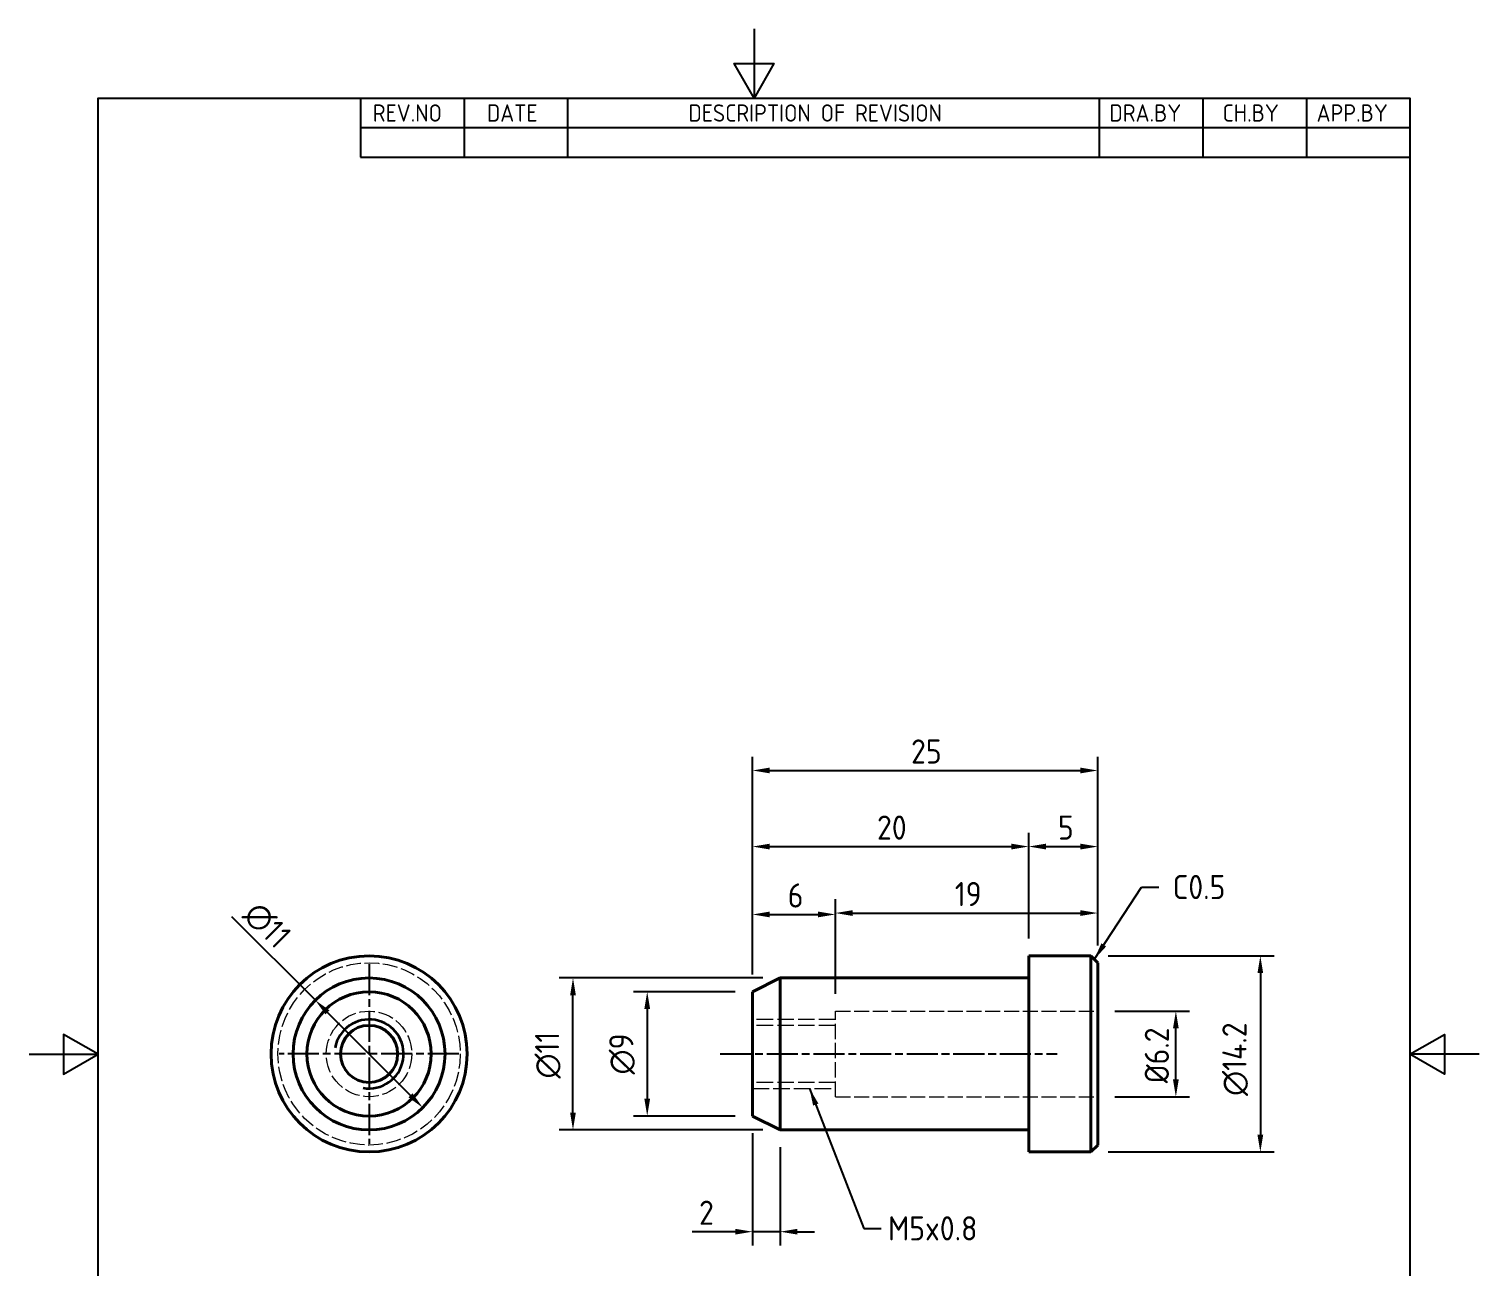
# Model space of a CAD drawing. Header units: millimetres. Extents: x 0 to 105, y 0 to 149.
# Drawn here: x 0 to 105, y 58.9 to 148.5 of the extents above; entities that cross this region are included whole.
import ezdxf

# ---------------------------------------------------------------- set-up
doc = ezdxf.new("R2010")
doc.units = ezdxf.units.MM
doc.header["$LTSCALE"] = 0.5
doc.linetypes.add('CHAIN', pattern=[0.35429999999999995, 0.2362, -0.0295, 0.0591, -0.0295])
doc.linetypes.add('DASHED', pattern=[0.2067, 0.1654, -0.0413])
doc.layers.get('0').update_dxf_attribs({"color": 3, "lineweight": 25})
for name, color, linetype, lineweight in [('가려진 것(ISO)', 2, 'DASHED', 18), ('가시적인 것(ISO)', 3, 'Continuous', 40), ('가시적인 좁은 것(ISO)', 3, 'Continuous', 35), ('경계(ISO)', 7, 'Continuous', 25), ('기호(ISO)', 5, 'Continuous', 25), ('중심 표식(ISO)', 1, 'Continuous', 25), ('중심선(ISO)', 1, 'Continuous', 25), ('치수(ISO)', 2, 'Continuous', 25)]:
    doc.layers.add(name, color=color, linetype=linetype, lineweight=lineweight)
doc.styles.add('ISO Proportiona M2B', font='isocp.shx')
doc.styles.add('치수 텍스트_PSTEK_POSCO', font='isocp.shx')
doc.dimstyles.new('치수_PSTEK_POSCO', dxfattribs={"dimscale": 0.5, "dimtxt": 3.5, "dimasz": 2.5, "dimexe": 2, "dimexo": 2.5, "dimgap": 1, "dimtad": 1, "dimrnd": 1e-08, "dimdsep": 46, "dimtxsty": '치수 텍스트_PSTEK_POSCO', "dimcen": 0.09, "dimdle": 10, "dimclrd": 7, "dimclre": 7, "dimclrt": 2, "dimadec": 1, "dimazin": 2, "dimtfac": 1, "dimtmove": 0, "dimatfit": 3, "dimfxl": 0, "dimtolj": 1, "dimlwd": -1, "dimlwe": -1, "dimarcsym": 0})
doc.dimstyles.new('치수_PSTEK_POSCO$7', dxfattribs={"dimscale": 0.5, "dimtxt": 3.5, "dimasz": 2.5, "dimexe": 2, "dimexo": 2.5, "dimgap": 1, "dimtad": 1, "dimrnd": 1e-08, "dimdsep": 46, "dimtxsty": '치수 텍스트_PSTEK_POSCO', "dimcen": 0.09, "dimdle": 10, "dimclrd": 7, "dimclre": 7, "dimclrt": 2, "dimadec": 1, "dimazin": 2, "dimtfac": 1, "dimtmove": 0, "dimatfit": 3, "dimfxl": 0, "dimtolj": 1, "dimlwd": -1, "dimlwe": -1, "dimarcsym": 0})

# ---------------------------------------------------------------- blocks, each defined once
blk = doc.blocks.new('경계 Default Border')
at = {"layer": '경계(ISO)', "flags": 128}
for points in [[(105, 297.0000076293945), (105, 287.0000076293945), (102.1132469177246, 292.0000076293945), (107.8867530822754, 292.0000076293945), (105, 287.0000076293945)], [(10, 10), (10, 287.0000076293945), (200, 287.0000076293945), (200, 10), (10, 10)], [(0, 148.5000038146973), (10, 148.5000038146973), (5, 151.3867473602295), (5, 145.6132507324219), (10, 148.5000038146973)], [(210, 148.5000038146973), (200, 148.5000038146973), (205, 151.3867473602295), (205, 145.6132507324219), (200, 148.5000038146973)]]:
    blk.add_lwpolyline(points, dxfattribs=at)
blk = doc.blocks.new('*D21')
at = {"layer": 'Defpoints', "color": 0, "transparency": 16777216}
for p in [(20.73571618852999, 78.1658215328493), (28.51389078158317, 70.3876469397984)]:
    blk.add_point(p, dxfattribs=at)
at = {"layer": '치수(ISO)', "color": 7, "transparency": 16777216}
for p, q in [((20.73571618852999, 78.1658215328493), (14.68591152809355, 84.21562619328397)), ((27.63000730509986, 71.27153041628145), (21.61959966501331, 77.28193805636624))]:
    blk.add_line(p, q, dxfattribs=at)
for points in [[(21.76691357776048, 77.42925196911345), (21.47228575226613, 77.13462414361902), (20.73571618852999, 78.1658215328493)], [(27.77732121784703, 71.41884432902867), (27.48269339235269, 71.12421650353424), (28.51389078158317, 70.3876469397984)]]:
    blk.add_solid(points, dxfattribs=at)
at = {"layer": '치수(ISO)', "color": 2, "transparency": 16777216, "insert": (16.01173674281823, 84.83434462682237), "char_height": 1.75, "attachment_point": 4, "rotation": 315.0000000000084, "style": '치수 텍스트_PSTEK_POSCO'}
blk.add_mtext('\\A1;∅11', dxfattribs=at)
blk = doc.blocks.new('*D22')
at = {"layer": 'Defpoints', "color": 0, "transparency": 16777216}
for p in [(72.39135552150962, 89.29262872960543), (72.39135552150962, 81.37673423632386), (52.39135552150962, 78.77673423632386)]:
    blk.add_point(p, dxfattribs=at)
at = {"layer": '치수(ISO)', "color": 7, "transparency": 16777216}
for p, q in [((52.39135552150962, 80.02673423632386), (52.39135552150962, 90.29262872960543)), ((53.64135552150962, 89.29262872960543), (71.14135552150962, 89.29262872960543)), ((72.39135552150962, 82.62673423632386), (72.39135552150962, 90.29262872960543))]:
    blk.add_line(p, q, dxfattribs=at)
for points in [[(53.64135552150962, 89.50096206293875), (53.64135552150962, 89.0842953962721), (52.39135552150962, 89.29262872960543)], [(71.14135552150962, 89.50096206293875), (71.14135552150962, 89.0842953962721), (72.39135552150962, 89.29262872960543)]]:
    blk.add_solid(points, dxfattribs=at)
at = {"layer": '치수(ISO)', "color": 2, "transparency": 16777216, "insert": (61.40594705694269, 90.66780097369991), "char_height": 1.75, "attachment_point": 4, "style": '치수 텍스트_PSTEK_POSCO'}
blk.add_mtext('\\A1;20', dxfattribs=at)
blk = doc.blocks.new('*D23')
at = {"layer": 'Defpoints', "color": 0, "transparency": 16777216}
for p in [(52.39135552150962, 69.77673423632385), (54.39135552150962, 68.77673423632386), (54.39135552150962, 61.40386355510725)]:
    blk.add_point(p, dxfattribs=at)
at = {"layer": '치수(ISO)', "color": 7, "transparency": 16777216}
for p, q in [((52.39135552150962, 68.52673423632385), (52.39135552150962, 60.40386355510725)), ((54.39135552150962, 67.52673423632386), (54.39135552150962, 60.40386355510725)), ((51.14135552150962, 61.40386355510725), (48.01975256149694, 61.40386355510725)), ((54.39135552150962, 61.40386355510725), (52.39135552150962, 61.40386355510725)), ((55.64135552150962, 61.40386355510725), (56.89135552150962, 61.40386355510725))]:
    blk.add_line(p, q, dxfattribs=at)
for points in [[(51.14135552150962, 61.61219688844059), (51.14135552150962, 61.19553022177391), (52.39135552150962, 61.40386355510725)], [(55.64135552150962, 61.61219688844059), (55.64135552150962, 61.19553022177391), (54.39135552150962, 61.40386355510725)]]:
    blk.add_solid(points, dxfattribs=at)
at = {"layer": '치수(ISO)', "color": 2, "transparency": 16777216, "insert": (48.51975256149694, 62.77903579920174), "char_height": 1.75, "attachment_point": 4, "style": '치수 텍스트_PSTEK_POSCO'}
blk.add_mtext('\\A1;2', dxfattribs=at)
blk = doc.blocks.new('*D24')
at = {"layer": 'Defpoints', "color": 0, "transparency": 16777216}
for p in [(52.39135552150962, 78.77673423632386), (44.76768599735043, 69.77673423632385), (52.39135552150962, 69.77673423632385)]:
    blk.add_point(p, dxfattribs=at)
at = {"layer": '치수(ISO)', "color": 7, "transparency": 16777216}
for p, q in [((51.14135552150962, 78.77673423632386), (43.76768599735043, 78.77673423632386)), ((44.76768599735043, 77.52673423632386), (44.76768599735043, 71.02673423632385)), ((51.14135552150962, 69.77673423632385), (43.76768599735043, 69.77673423632385))]:
    blk.add_line(p, q, dxfattribs=at)
for points in [[(44.5593526640171, 77.52673423632386), (44.97601933068377, 77.52673423632386), (44.76768599735043, 78.77673423632386)], [(44.5593526640171, 71.02673423632385), (44.97601933068377, 71.02673423632385), (44.76768599735043, 69.77673423632385)]]:
    blk.add_solid(points, dxfattribs=at)
at = {"layer": '치수(ISO)', "color": 2, "transparency": 16777216, "insert": (42.95116172079689, 72.78694671011344), "char_height": 1.75, "attachment_point": 4, "rotation": 90, "style": '치수 텍스트_PSTEK_POSCO'}
blk.add_mtext('\\A1;\\fAIGDT|b0|i0;\\H1.7500;\\ln\\fisocp|b0|i0;\\H1.7500;9', dxfattribs=at)
blk = doc.blocks.new('*D25')
at = {"layer": 'Defpoints', "color": 0, "transparency": 16777216}
for p in [(58.39135552150962, 84.37751967055354), (52.39135552150962, 78.77673423632386), (58.39135552150962, 77.37673423632386)]:
    blk.add_point(p, dxfattribs=at)
at = {"layer": '치수(ISO)', "color": 7, "transparency": 16777216}
for p, q in [((52.39135552150962, 80.02673423632386), (52.39135552150962, 85.37751967055354)), ((58.39135552150962, 78.62673423632386), (58.39135552150962, 85.37751967055354)), ((53.64135552150962, 84.37751967055354), (57.14135552150962, 84.37751967055354))]:
    blk.add_line(p, q, dxfattribs=at)
for points in [[(53.64135552150962, 84.58585300388687), (53.64135552150962, 84.16918633722021), (52.39135552150962, 84.37751967055354)], [(57.14135552150962, 84.58585300388687), (57.14135552150962, 84.16918633722021), (58.39135552150962, 84.37751967055354)]]:
    blk.add_solid(points, dxfattribs=at)
at = {"layer": '치수(ISO)', "color": 2, "transparency": 16777216, "insert": (54.94558780497419, 85.75251967055354), "char_height": 1.75, "attachment_point": 4, "style": '치수 텍스트_PSTEK_POSCO'}
blk.add_mtext('\\A1;6', dxfattribs=at)
blk = doc.blocks.new('*D26')
at = {"layer": 'Defpoints', "color": 0, "transparency": 16777216}
for p in [(77.39135552150962, 77.37673423632386), (83.0480855482337, 77.37673423632386), (77.39135552150962, 71.17673423632385)]:
    blk.add_point(p, dxfattribs=at)
at = {"layer": '치수(ISO)', "color": 7, "transparency": 16777216}
for p, q in [((78.64135552150962, 77.37673423632386), (84.0480855482337, 77.37673423632386)), ((83.0480855482337, 72.42673423632385), (83.0480855482337, 76.12673423632386)), ((78.64135552150962, 71.17673423632385), (84.0480855482337, 71.17673423632385))]:
    blk.add_line(p, q, dxfattribs=at)
for points in [[(82.83975221490037, 76.12673423632386), (83.25641888156703, 76.12673423632386), (83.0480855482337, 77.37673423632386)], [(82.83975221490037, 72.42673423632385), (83.25641888156703, 72.42673423632385), (83.0480855482337, 71.17673423632385)]]:
    blk.add_solid(points, dxfattribs=at)
at = {"layer": '치수(ISO)', "color": 2, "transparency": 16777216, "insert": (81.6729133041392, 72.1554325630955), "char_height": 1.75, "attachment_point": 4, "rotation": 90, "style": '치수 텍스트_PSTEK_POSCO'}
blk.add_mtext('\\A1;Ø6.2', dxfattribs=at)
blk = doc.blocks.new('*D27')
at = {"layer": 'Defpoints', "color": 0, "transparency": 16777216}
for p in [(77.39135552150962, 94.80312261831516), (77.39135552150962, 80.87673423632384), (52.39135552150962, 78.77673423632386)]:
    blk.add_point(p, dxfattribs=at)
at = {"layer": '치수(ISO)', "color": 7, "transparency": 16777216}
for p, q in [((52.39135552150962, 80.02673423632386), (52.39135552150962, 95.80312261831516)), ((77.39135552150962, 82.12673423632384), (77.39135552150962, 95.80312261831516)), ((53.64135552150962, 94.80312261831516), (76.14135552150962, 94.80312261831516))]:
    blk.add_line(p, q, dxfattribs=at)
for points in [[(53.64135552150962, 95.01145595164849), (53.64135552150962, 94.59478928498183), (52.39135552150962, 94.80312261831516)], [(76.14135552150962, 95.01145595164849), (76.14135552150962, 94.59478928498183), (77.39135552150962, 94.80312261831516)]]:
    blk.add_solid(points, dxfattribs=at)
at = {"layer": '치수(ISO)', "color": 2, "transparency": 16777216, "insert": (63.870392346613, 96.17829486240964), "char_height": 1.75, "attachment_point": 4, "style": '치수 텍스트_PSTEK_POSCO'}
blk.add_mtext('\\A1;25', dxfattribs=at)
blk = doc.blocks.new('*D28')
at = {"layer": 'Defpoints', "color": 0, "transparency": 16777216}
for p in [(39.39135552150963, 79.77673423632385), (54.39135552150962, 79.77673423632385), (54.39135552150962, 68.77673423632386)]:
    blk.add_point(p, dxfattribs=at)
at = {"layer": '치수(ISO)', "color": 7, "transparency": 16777216}
for p, q in [((53.14135552150962, 79.77673423632385), (38.39135552150963, 79.77673423632385)), ((39.39135552150963, 70.02673423632386), (39.39135552150963, 78.52673423632385)), ((53.14135552150962, 68.77673423632386), (38.39135552150963, 68.77673423632386))]:
    blk.add_line(p, q, dxfattribs=at)
for points in [[(39.1830221881763, 78.52673423632385), (39.59968885484297, 78.52673423632385), (39.39135552150963, 79.77673423632385)], [(39.1830221881763, 70.02673423632386), (39.59968885484297, 70.02673423632386), (39.39135552150963, 68.77673423632386)]]:
    blk.add_solid(points, dxfattribs=at)
at = {"layer": '치수(ISO)', "color": 2, "transparency": 16777216, "insert": (37.57483124495609, 72.4954998436604), "char_height": 1.75, "attachment_point": 4, "rotation": 90, "style": '치수 텍스트_PSTEK_POSCO'}
blk.add_mtext('\\A1;\\fAIGDT|b0|i0;\\H1.7500;\\ln\\fisocp|b0|i0;\\H1.7500;11', dxfattribs=at)
blk = doc.blocks.new('*D29')
at = {"layer": 'Defpoints', "color": 0, "transparency": 16777216}
for p in [(76.89135552150962, 81.37673423632386), (76.89135552150962, 67.17673423632385), (89.16609726644869, 67.17673423632385)]:
    blk.add_point(p, dxfattribs=at)
at = {"layer": '치수(ISO)', "color": 7, "transparency": 16777216}
for p, q in [((78.14135552150962, 81.37673423632386), (90.16609726644869, 81.37673423632386)), ((89.16609726644869, 80.12673423632386), (89.16609726644869, 68.42673423632385)), ((78.14135552150962, 67.17673423632385), (90.16609726644869, 67.17673423632385))]:
    blk.add_line(p, q, dxfattribs=at)
for points in [[(88.95776393311536, 80.12673423632386), (89.37443059978202, 80.12673423632386), (89.16609726644869, 81.37673423632386)], [(88.95776393311536, 68.42673423632385), (89.37443059978202, 68.42673423632385), (89.16609726644869, 67.17673423632385)]]:
    blk.add_solid(points, dxfattribs=at)
at = {"layer": '치수(ISO)', "color": 2, "transparency": 16777216, "insert": (87.34957298989514, 71.2380582727872), "char_height": 1.75, "attachment_point": 4, "rotation": 90, "style": '치수 텍스트_PSTEK_POSCO'}
blk.add_mtext('\\A1;\\fAIGDT|b0|i0;\\H1.7500;\\ln\\fisocp|b0|i0;\\H1.7500;14.2', dxfattribs=at)
blk = doc.blocks.new('*D30')
at = {"layer": 'Defpoints', "color": 0, "transparency": 16777216}
for p in [(77.39135552150962, 84.47751967055353), (77.39135552150962, 80.87673423632384), (58.39135552150962, 77.37673423632386)]:
    blk.add_point(p, dxfattribs=at)
at = {"layer": '치수(ISO)', "color": 7, "transparency": 16777216}
for p, q in [((58.39135552150962, 78.62673423632386), (58.39135552150962, 85.47751967055353)), ((77.39135552150962, 82.12673423632384), (77.39135552150962, 85.47751967055353)), ((59.64135552150962, 84.47751967055353), (76.14135552150962, 84.47751967055353))]:
    blk.add_line(p, q, dxfattribs=at)
for points in [[(59.64135552150962, 84.68585300388686), (59.64135552150962, 84.2691863372202), (58.39135552150962, 84.47751967055353)], [(76.14135552150962, 84.68585300388686), (76.14135552150962, 84.2691863372202), (77.39135552150962, 84.47751967055353)]]:
    blk.add_solid(points, dxfattribs=at)
at = {"layer": '치수(ISO)', "color": 2, "transparency": 16777216, "insert": (67.04121122738309, 85.85251967055353), "char_height": 1.75, "attachment_point": 4, "style": '치수 텍스트_PSTEK_POSCO'}
blk.add_mtext('\\A1;19', dxfattribs=at)
blk = doc.blocks.new('*D31')
at = {"layer": 'Defpoints', "color": 0, "transparency": 16777216}
for p in [(77.39135552150962, 89.29262872960543), (72.39135552150962, 81.37673423632386), (77.39135552150962, 80.87673423632384)]:
    blk.add_point(p, dxfattribs=at)
at = {"layer": '치수(ISO)', "color": 7, "transparency": 16777216}
for p, q in [((72.39135552150962, 82.62673423632386), (72.39135552150962, 90.29262872960543)), ((73.64135552150962, 89.29262872960543), (76.14135552150962, 89.29262872960543)), ((77.39135552150962, 82.12673423632384), (77.39135552150962, 90.29262872960543))]:
    blk.add_line(p, q, dxfattribs=at)
for points in [[(73.64135552150962, 89.50096206293875), (73.64135552150962, 89.0842953962721), (72.39135552150962, 89.29262872960543)], [(76.14135552150962, 89.50096206293875), (76.14135552150962, 89.0842953962721), (77.39135552150962, 89.29262872960543)]]:
    blk.add_solid(points, dxfattribs=at)
at = {"layer": '치수(ISO)', "color": 2, "transparency": 16777216, "insert": (74.50511183480198, 90.66762872960543), "char_height": 1.75, "attachment_point": 4, "style": '치수 텍스트_PSTEK_POSCO'}
blk.add_mtext('\\A1;5', dxfattribs=at)

msp = doc.modelspace()

# ---------------------------------------------------------------- linework, layer by layer
at = {"layer": '가려진 것(ISO)', "ltscale": 14.5137882232666}
for p, q in [((58.39135552150962, 76.77673423632386), (52.39135552150962, 76.77673423632386)), ((58.39135552150962, 76.34373423632385), (52.39135552150962, 76.34373423632385)), ((58.39135552150962, 72.20973423632385), (52.39135552150962, 72.20973423632385)), ((52.39135552150962, 71.77673423632386), (58.39135552150962, 71.77673423632386))]:
    msp.add_line(p, q, dxfattribs=at)
at = {"layer": '가려진 것(ISO)', "ltscale": 13.4617977142334}
msp.add_line((58.39135552150962, 71.17673423632385), (58.39135552150962, 77.37673423632386), dxfattribs=at)
at = {"layer": '가려진 것(ISO)', "ltscale": 13.1315221786499}
for p, q in [((58.39135552150962, 77.37673423632386), (77.39135552150962, 77.37673423632386)), ((58.39135552150963, 71.17673423632385), (77.39135552150962, 71.17673423632385))]:
    msp.add_line(p, q, dxfattribs=at)
at = {"layer": '가려진 것(ISO)', "ltscale": 12.94349670410156}
msp.add_circle((24.62480348506341, 74.27673423632386), 6.6, dxfattribs=at)
at = {"layer": '가려진 것(ISO)', "ltscale": 13.4617977142334}
msp.add_circle((24.62480348505778, 74.27673423632386), 3.099999999999997, dxfattribs=at)
at = {"layer": '가시적인 것(ISO)'}
for p, q in [((72.39135552150962, 81.37673423632386), (72.39135552150962, 67.17673423632385)), ((76.89135552150962, 81.37673423632386), (72.39135552150962, 81.37673423632386)), ((76.89135552150962, 67.17673423632385), (76.89135552150962, 81.37673423632386)), ((77.39135552150962, 80.87673423632384), (76.89135552150962, 81.37673423632386)), ((77.39135552150962, 80.87673423632384), (77.39135552150962, 67.67673423632385)), ((52.39135552150962, 78.77673423632386), (54.39135552150962, 79.77673423632385)), ((52.39135552150962, 69.77673423632385), (52.39135552150962, 78.77673423632386)), ((54.39135552150962, 79.77673423632385), (54.39135552150962, 68.77673423632386)), ((54.39135552150962, 79.77673423632385), (72.39135552150962, 79.77673423632385)), ((52.39135552150962, 69.77673423632385), (54.39135552150962, 68.77673423632386)), ((54.39135552150962, 68.77673423632386), (72.39135552150962, 68.77673423632386)), ((77.39135552150962, 67.67673423632385), (76.89135552150962, 67.17673423632385)), ((76.89135552150962, 67.17673423632385), (72.39135552150962, 67.17673423632385))]:
    msp.add_line(p, q, dxfattribs=at)
for centre, radius in [((24.62480348506192, 74.27673423632386), 7.1), ((24.62480348505659, 74.27673423632386), 5.5), ((24.62480348505599, 74.27673423632386), 4.499999999999998), ((24.62480348505599, 74.27673423632386), 2.067)]:
    msp.add_circle(centre, radius, dxfattribs=at)
at = {"layer": '가시적인 좁은 것(ISO)'}
msp.add_arc((24.62480348505599, 74.27673423632386), 2.5, 260.0000000000018, 169.9999999999509, dxfattribs=at)
at = {"layer": '기호(ISO)'}
for p, q in [((24, 143.5000038146973), (100, 143.5000038146973)), ((24, 143.5000038146973), (24, 141.3600038146973)), ((31.5, 143.5000038146973), (31.5, 141.3600038146973)), ((39, 143.5000038146973), (39, 141.3600038146973)), ((77.5, 143.5000038146973), (77.5, 141.3600038146973)), ((85, 143.5000038146973), (85, 141.3600038146973)), ((92.5, 143.5000038146973), (92.5, 141.3600038146973)), ((100, 143.5000038146973), (100, 141.3600038146973)), ((24, 141.3600038146973), (100, 141.3600038146973)), ((24, 141.3600038146973), (24, 139.2200038146973)), ((31.5, 141.3600038146973), (31.5, 139.2200038146973)), ((39, 141.3600038146973), (39, 139.2200038146973)), ((77.5, 141.3600038146973), (77.5, 139.2200038146973)), ((85, 141.3600038146973), (85, 139.2200038146973)), ((92.5, 141.3600038146973), (92.5, 139.2200038146973)), ((100, 141.3600038146973), (100, 139.2200038146973)), ((24, 139.2200038146973), (100, 139.2200038146973))]:
    msp.add_line(p, q, dxfattribs=at)
at = {"layer": '중심 표식(ISO)', "linetype": 'CHAIN', "ltscale": 19.05165100097656}
for p, q in [((24.62480348505659, 80.77673423632385), (24.62480348505659, 67.77673423632385)), ((31.12480348505659, 74.27673423632386), (18.12480348505659, 74.27673423632386))]:
    msp.add_line(p, q, dxfattribs=at)
at = {"layer": '중심선(ISO)', "linetype": 'CHAIN', "ltscale": 19.05165100097656}
msp.add_line((50.05736029518894, 74.27673423632386), (74.45039269080081, 74.27673423632386), dxfattribs=at)

# ---------------------------------------------------------------- block references
at = {"xscale": 0.5, "yscale": 0.5, "zscale": 0.5}
msp.add_blockref('경계 Default Border', (0, 0), dxfattribs=at)

# ---------------------------------------------------------------- texts
at = {"layer": '기호(ISO)', "color": 2}
for s, insert, char_height, attachment_point, style in [('REV.NO', (24.8935581841154, 141.7915950251697), 1.25, 7, 'ISO Proportiona M2B'), ('DATE', (33.15711588641833, 141.7915950251697), 1.25, 7, 'ISO Proportiona M2B'), ('DESCRIPTION OF REVISION', (47.75351021668148, 141.7915950251697), 1.25, 7, 'ISO Proportiona M2B'), ('DRA.BY', (78.23786697766016, 141.7915950251697), 1.25, 7, 'ISO Proportiona M2B'), ('CH.BY', (86.43214575430582, 141.7915950251697), 1.25, 7, 'ISO Proportiona M2B'), ('APP.BY', (93.23886698022017, 141.7915950251697), 1.25, 7, 'ISO Proportiona M2B'), ('{C0.5}', (82.82009890500213, 86.36409281328413), 1.749999970197678, 4, '치수 텍스트_PSTEK_POSCO')]:
    msp.add_mtext(s, dxfattribs=dict(at, insert=insert, char_height=char_height, attachment_point=attachment_point, style=style))
at = {"layer": '기호(ISO)', "color": 2, "insert": (62.20628761970993, 61.64474357703849), "char_height": 1.749999970197678, "width": 7.857896292209627, "attachment_point": 4, "line_spacing_factor": 0.612500011920929, "style": '치수 텍스트_PSTEK_POSCO'}
msp.add_mtext('{M5x0.8}', dxfattribs=at)

# ---------------------------------------------------------------- dimensions: what is measured, and where the dimension line sits
at = {"layer": '치수(ISO)', "color": 7}
for base, p1, p2, override, picture, middle in [((77.39135552150962, 94.80312261831516), (52.39135552150962, 78.77673423632386), (77.39135552150962, 80.87673423632384), {"dimdec": 2, "dimtp": 0, "dimtm": -0, "dimtdec": 2, "dimtofl": 0, "dimatfit": 1}, '*D27', (64.89135552150962, 94.80312261831516)), ((72.39135552150962, 89.29262872960543), (52.39135552150962, 78.77673423632386), (72.39135552150962, 81.37673423632386), {"dimdec": 2, "dimtp": 0, "dimtm": -0, "dimtdec": 2, "dimtofl": 0, "dimatfit": 1}, '*D22', (62.39135552150962, 89.29262872960543)), ((77.39135552150962, 89.29262872960543), (72.39135552150962, 81.37673423632386), (77.39135552150962, 80.87673423632384), {"dimdec": 2, "dimtp": 0, "dimtm": -0, "dimtdec": 2, "dimtofl": 0, "dimatfit": 1}, '*D31', (74.89135552150962, 89.29262872960543)), ((58.39135552150962, 84.37751967055354), (52.39135552150962, 78.77673423632386), (58.39135552150962, 77.37673423632386), {"dimdec": 2, "dimtp": 0, "dimtm": -0, "dimtdec": 2, "dimtofl": 0, "dimatfit": 1}, '*D25', (55.39135552150962, 84.37751967055354)), ((54.39135552150962, 61.40386355510725), (52.39135552150962, 69.77673423632385), (54.39135552150962, 68.77673423632386), {"dimdec": 2, "dimtp": 0, "dimtm": -0, "dimtdec": 2, "dimtofl": 1, "dimatfit": 1}, '*D23', (48.94452372291426, 61.40386355510725))]:
    dim = msp.add_linear_dim(base=base, p1=p1, p2=p2, angle=180, dimstyle='치수_PSTEK_POSCO', override=override, dxfattribs=at)
    dim.commit()
    dim.dimension.update_dxf_attribs({"geometry": picture, "text_midpoint": middle, "dimtype": 160})
dim = msp.add_linear_dim(base=(77.39135552150962, 84.47751967055353), p1=(58.39135552150962, 77.37673423632386), p2=(77.39135552150962, 80.87673423632384), dimstyle='치수_PSTEK_POSCO', override={"dimdec": 2, "dimtp": 0, "dimtm": -0, "dimtdec": 2, "dimtofl": 0, "dimatfit": 1}, dxfattribs=at)
dim.commit()
dim.dimension.update_dxf_attribs({"geometry": '*D30', "text_midpoint": (67.89135552150962, 84.47751967055353), "dimtype": 160})
dim = msp.add_diameter_dim_2p(p1=(28.51389078158317, 70.3876469397984), p2=(20.73571618852999, 78.1658215328493), dimstyle='치수_PSTEK_POSCO', override={"dimdec": 2, "dimlfac": 0.9999999999999997, "dimtp": 0, "dimtm": -0, "dimtdec": 2, "dimatfit": 2}, dxfattribs=at)
dim.commit()
dim.dimension.update_dxf_attribs({"geometry": '*D21', "text_midpoint": (16.02941441234818, 82.87212330902972), "dimtype": 163})
for base, p1, p2, text, picture, middle in [((89.16609726644869, 67.17673423632385), (76.89135552150962, 81.37673423632386), (76.89135552150962, 67.17673423632385), '\\fAIGDT|b0|i0;\\H1.7500;\\ln\\fisocp|b0|i0;\\H1.7500;<>', '*D29', (89.16609726644867, 74.27673423632386)), ((39.39135552150963, 79.77673423632385), (54.39135552150962, 68.77673423632386), (54.39135552150962, 79.77673423632385), '\\fAIGDT|b0|i0;\\H1.7500;\\ln\\fisocp|b0|i0;\\H1.7500;<>', '*D28', (39.39135552150962, 74.27673423632386)), ((44.76768599735043, 69.77673423632385), (52.39135552150962, 78.77673423632386), (52.39135552150962, 69.77673423632385), '\\fAIGDT|b0|i0;\\H1.7500;\\ln\\fisocp|b0|i0;\\H1.7500;<>', '*D24', (44.76768599735043, 74.27673423632386)), ((83.0480855482337, 77.37673423632386), (77.39135552150962, 71.17673423632385), (77.39135552150962, 77.37673423632386), 'Ø<>', '*D26', (83.04808554823369, 74.17673423632385))]:
    dim = msp.add_linear_dim(base=base, p1=p1, p2=p2, angle=90, text=text, dimstyle='치수_PSTEK_POSCO', override={"dimdec": 2, "dimtp": 0, "dimtm": -0, "dimtdec": 2, "dimtofl": 0, "dimatfit": 1}, dxfattribs=at)
    dim.commit()
    dim.dimension.update_dxf_attribs({"geometry": picture, "text_midpoint": middle, "dimtype": 160})

# ---------------------------------------------------------------- leaders
at = {"layer": '기호(ISO)', "color": 7, "annotation_type": 0, "has_hookline": 1, "hookline_direction": 0}
for points, text_width in [([(77.14135552150962, 81.12673423632386), (80.57009890500213, 86.36409281328413), (81.82009890500213, 86.36409281328413)], 3.829035603299407), ([(56.51887893506991, 71.77673423632386), (60.45628761970993, 61.64474357703849), (61.70628761970993, 61.64474357703849)], 6.474999889731408)]:
    msp.add_leader(points, dimstyle='치수_PSTEK_POSCO$7', override={"dimtad": 0}, dxfattribs=dict(at, text_width=text_width))

doc.saveas('drawing.dxf')
